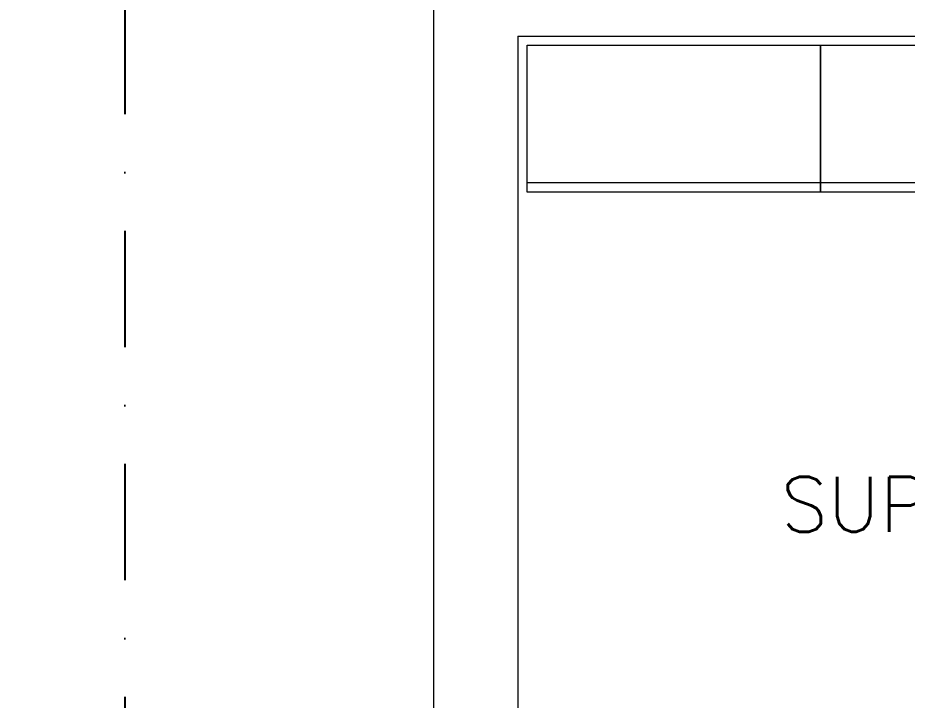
# Model space of a CAD drawing. Header units: inches. Extents: x -12418 to 57169, y -29325 to 19878.
# Drawn here: x 4095 to 6519, y -8157 to -6297 of the extents above; entities that cross this region are included whole.
import ezdxf

# ---------------------------------------------------------------- set-up
doc = ezdxf.new("R2010")
doc.units = ezdxf.units.IN
doc.header["$LTSCALE"] = 25
doc.header["$MEASUREMENT"] = 0
doc.linetypes.add('DASHDOT', pattern=[25.4, 12.7, -6.35, 0, -6.35])
doc.layers.get('0').update_dxf_attribs({"color": 8})
doc.layers.get('Defpoints').update_dxf_attribs({"color": 8})
for name, color, linetype, lineweight in [('00-Ground Floor$0$72_EGR_BASE_TEXT', 252, 'Continuous', 5), ('00-Ground Floor$0$LOADING', 253, 'Continuous', 5), ('00-Ground Floor$0$Walls', 251, 'Continuous', 5), ('E-LITE-CLNG-CNDT', 6, 'DASHDOT', 35), ('T-DATA-DIM', 251, 'DASHDOT', 25), ('T-DATA-DIM @ 100', 251, 'DASHDOT', 25)]:
    doc.layers.add(name, color=color, linetype=linetype, lineweight=lineweight)
doc.styles.add('00-Ground Floor$0$SIMPLEX', font='SIMPLEX.shx', dxfattribs={"height": 150})
doc.styles.add('DC_Simplex', font='SIMPLEX.shx', dxfattribs={"width": 0.7})
doc.dimstyles.new('DevCad-MM', dxfattribs={"dimscale": 0.01, "dimtxt": 2, "dimasz": 2, "dimexe": 1, "dimexo": 1, "dimgap": 0.6, "dimtad": 1, "dimdec": 0, "dimrnd": 10, "dimzin": 1, "dimdsep": 46, "dimtxsty": 'DC_Simplex', "dimblk1": 'OBLIQUE', "dimblk2": 'OBLIQUE', "dimsah": 1, "dimcen": 3, "dimclrd": 256, "dimclre": 256, "dimclrt": 45, "dimadec": 0, "dimazin": 0, "dimtfac": 1, "dimtdec": 0, "dimtix": 1, "dimtmove": 2, "dimatfit": 2, "dimldrblk": 'OBLIQUE', "dimfxl": 1, "dimtolj": 1, "dimtzin": 0, "dimarcsym": 0})

# ---------------------------------------------------------------- blocks, each defined once
blk = doc.blocks.new('00-Ground Floor$0$GF21027-P')
at = {"layer": '00-Ground Floor$0$LOADING'}
for p, q in [((0.4, 0.4), (-0.4, 0.4)), ((-0.4, 0.4), (-0.4, 0)), ((0.4, 0), (0.4, 0.4)), ((-0.4, 0.025), (0.4, 0.025)), ((-0.4, 0), (0.4, 0))]:
    blk.add_line(p, q, dxfattribs=at)
blk = doc.blocks.new('00-Ground Floor')
at = {"layer": '00-Ground Floor$0$Walls'}
for p, q in [((5227.9, -5597.4, 0), (5227.9, -13097.4, 0)), ((5227.9, -5597.4, 0), (5227.9, -13097.4, 0)), ((5457.9, -6347.4, 0), (5457.9, -10017.4, 0)), ((5457.9, -6347.4, 0), (9097.9, -6347.4, 0))]:
    blk.add_line(p, q, dxfattribs=at)
at = {"layer": '00-Ground Floor$0$LOADING', "extrusion": (-7.77426e-06, -8.17011e-07, 1), "xscale": -1000.000000000002, "yscale": 1000.000000000004, "zscale": 1000.000000000002, "rotation": 359.9985892354244}
for p in [(5882.9, -6772.4, 0), (6682.9, -6772.5, 0)]:
    blk.add_blockref('00-Ground Floor$0$GF21027-P', p, dxfattribs=at)
at = {"layer": '00-Ground Floor$0$72_EGR_BASE_TEXT', "extrusion": (8.17011e-07, -7.77426e-06, 1), "insert": (7279.6, -7548.4, 0), "char_height": 150, "attachment_point": 2, "text_direction": (1, 0, -1e-06), "style": '00-Ground Floor$0$SIMPLEX'}
blk.add_mtext("SUPERVISOR'S OFFICE", dxfattribs=at)
blk = doc.blocks.new('_OBLIQUE')
at = {"color": 0, "linetype": 'ByBlock'}
blk.add_line((-0.5, -0.5), (0.5, 0.5), dxfattribs=at)
blk = doc.blocks.new('*D138')
at = {"layer": 'Defpoints', "color": 0, "transparency": 16777216}
for p in [(5227.9, -4972.4, 0), (4386.4, -12795.7), (5201, -12795.7)]:
    blk.add_point(p, dxfattribs=at)
at = {"layer": 'T-DATA-DIM', "lineweight": -2, "transparency": 16777216}
for p, q in [((5127.9, -4972.4), (4286.4, -4972.4)), ((4386.4, -4972.4), (4386.4, -12795.7)), ((5101, -12795.7), (4286.4, -12795.7))]:
    blk.add_line(p, q, dxfattribs=at)
at = {"layer": 'T-DATA-DIM', "lineweight": -2, "transparency": 16777216, "xscale": 200, "yscale": 200, "zscale": 200}
for p, rotation in [((4386.4, -4972.4), 90), ((4386.4, -12795.7), 270)]:
    blk.add_blockref('_OBLIQUE', p, dxfattribs=dict(at, rotation=rotation))
at = {"layer": 'T-DATA-DIM', "color": 45, "transparency": 16777216, "insert": (4226.4, -8884.1), "char_height": 200, "attachment_point": 5, "rotation": 90, "style": 'DC_Simplex'}
blk.add_mtext('\\A1;7820', dxfattribs=at)

msp = doc.modelspace()

# ---------------------------------------------------------------- block references
at = {"layer": 'E-LITE-CLNG-CNDT'}
msp.add_blockref('00-Ground Floor', (0, 0), dxfattribs=at)

# ---------------------------------------------------------------- dimensions: what is measured, and where the dimension line sits
at = {"layer": 'T-DATA-DIM @ 100'}
dim = msp.add_linear_dim(base=(4386.4, -12795.7), p1=(5227.9, -4972.4, 0), p2=(5201, -12795.7), angle=90, dimstyle='DevCad-MM', override={"dimscale": 100, "dimtix": 1, "dimtofl": 1, "dimtmove": 2, "dimatfit": 2}, dxfattribs=at)
dim.commit()
dim.dimension.update_dxf_attribs({"geometry": '*D138', "text_midpoint": (4226.4, -8884.1)})

doc.saveas('drawing.dxf')
